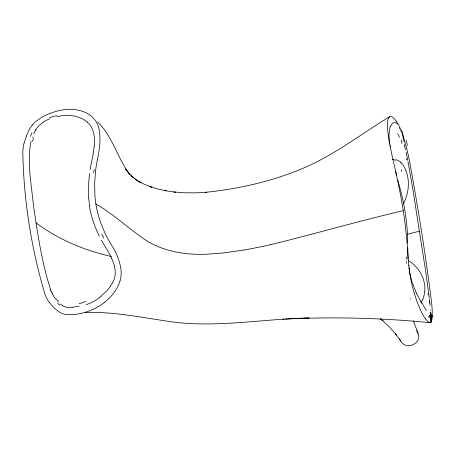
<?xml version="1.0" encoding="UTF-8"?>
<svg xmlns="http://www.w3.org/2000/svg" width="455" height="455" viewBox="0 0 455 455"><rect width="100%" height="100%" fill="white"/><g stroke="black" fill="none" stroke-linecap="round" stroke-linejoin="round"><path stroke-width="0.68" d="M430.925 314.263L430.959 322.35L430.862 313.904L431.522 321.338L430.618 312.124L430.828 313.711M424.782 291.632C425.982 279.177 418.947 266.869 408.34 260.556M89.521 173.497L88.316 187.471L88.549 198.551M93.218 153.801L90.545 166.945A113.665 75.729 -67.6 0 0 90.067 169.761M389.884 128.714L388.962 134.629L389.207 141.317M24.069 143.137L26.356 136.108M31.088 141.141C26.76 162.003 31.401 183.644 33.34 204.557C37.526 233.131 41.655 261.909 50.545 289.477M32.339 137.433L32.515 136.978M390.549 126.649C391.22 124.386 393.547 121.269 396.168 122.947A48.543 11.341 85.7 0 1 397.602 124.084M33.806 133.804L35.262 130.716M403.34 203.897C408.726 193.671 410.183 181.101 405.814 170.244M112.368 283.135C115.547 277.937 115.951 271.55 114.273 265.788M422.74 299.623L422.183 300.607A12.45 11.381 -14.7 0 1 420.898 302.262M35.962 129.453L38.806 125.665L43.231 122.264M110.326 286.445L106.641 291.007L100.902 296.279M104.104 302.683C109.649 298.383 114.484 293.037 117.663 286.752A31.998 27.607 -60.6 0 0 118.772 284.341A31.566 27.232 -60.6 0 0 120.023 280.854M396.254 121.246A78.698 14.583 77.2 0 0 394.132 118.545A58.974 10.931 77.2 0 0 392.648 117.151C389.224 114.393 387.438 119.688 387.563 122.412A31.662 5.869 77.2 0 0 387.461 126.28A25.361 4.698 77.2 0 0 387.586 128.987A22.42 4.158 77.2 0 0 387.688 130.261L387.927 132.496A30.98 5.744 77.2 0 0 388.439 136.301A29.501 5.466 77.2 0 0 388.667 137.78L389.173 140.794A62.216 11.529 77.2 0 0 389.907 144.861A68.876 12.763 77.2 0 0 391.556 153.119A82.088 15.214 77.2 0 0 393.393 161.423L395.304 169.709A120.933 22.414 77.2 0 1 397.135 178.013L400.468 194.541A109.462 20.287 77.2 0 1 403.261 210.688A109.462 20.287 77.2 0 1 405.388 226.016L406.867 240.291A120.916 22.409 77.2 0 1 407.379 246.985L408.232 259.657A70.275 13.024 77.2 0 0 409.034 267.267A62.301 11.546 77.2 0 0 409.534 271.055L409.949 273.955A29.501 5.466 77.2 0 0 410.183 275.44A30.98 5.739 77.2 0 0 410.899 279.489L411.417 282.072A22.449 4.158 77.2 0 0 411.752 283.63A25.361 4.698 77.2 0 0 412.617 287.241A31.662 5.869 77.2 0 0 414.26 293.225M389.708 116.599C359.757 134.953 331.752 156.947 298.838 170.022C269.15 182 237.573 189.024 205.768 192.289L206.809 192.22L195.724 192.857L183.854 192.778L174.077 192.016L175.408 192.209L164.642 190.577L166.109 190.827L158.033 189.013L149.712 186.493L151.532 187.159L144.991 184.582L138.843 181.545L141.078 182.751L135.749 179.395L130.938 175.636L138.036 181.289M430.794 322.493L429.384 322.493A61.715 11.438 77.2 0 1 427.484 321.082A78.795 14.605 77.2 0 1 425.408 318.688M407.998 161.724L413.117 190.759L419.356 231.197L407.504 234.24M403.261 210.682C358.739 221.028 314.866 233.898 270.463 244.682M244.045 249.994L223.524 252.946L206.433 254.231A68.216 23.29 -8.9 0 1 193.352 254.157C181.92 253.566 170.506 251.461 159.824 247.281A192.846 65.85 -8.9 0 1 148.813 242.094C130.443 230.48 114.814 214.914 95.874 203.971A107.181 92.473 -60.6 0 1 94.941 195.986L94.646 183.774L95.522 171.427A121.161 104.536 -60.6 0 1 96.722 163.191L98.314 154.979A82.088 70.826 -60.6 0 0 99.537 146.749A68.881 59.429 -60.6 0 0 99.935 138.536A62.221 53.684 -60.6 0 0 99.73 134.481L99.435 131.472A30.684 26.475 -60.6 0 0 98.212 126.177L97.33 123.925A22.42 19.343 -60.6 0 0 96.915 123.06A25.361 21.88 -60.6 0 0 94.862 119.898A31.56 27.232 -60.6 0 0 92.695 117.475A32.021 27.624 -60.6 0 0 90.966 115.94C83.06 109.666 72.254 108.421 62.54 109.951A58.968 50.88 -60.6 0 0 56.824 111.179A78.692 67.897 -60.6 0 0 49.316 113.676A61.704 53.235 -60.6 0 0 42.036 117.117L36.104 121.189A24.809 21.402 -60.6 0 0 32.453 124.966M72.191 307.597L67.215 307.466L63.592 306.243A22.995 17.25 -84 0 1 62.585 305.72M430.231 322.692C385.578 318.272 340.585 316.908 295.739 318.614L309.047 317.994C263.348 318.83 217.564 327.941 171.922 321.873C143.234 317.755 114.541 311.578 85.403 312.448M282.652 319.239L284.028 319.177M285.37 319.109L296.256 318.58M111.555 256.552C84.488 250.495 58.308 239.523 36.053 222.831M395.992 159.608L398.825 160.899A12.45 11.949 -17.3 0 1 400.548 162.122M430.402 315.423L430.913 315.554L431.061 315.093M62.602 305.669L60.407 304.037M380.346 318.762L383.076 320.775L380.909 319.16L389.161 326.69L396.481 335.011L395.412 333.725L400.724 341.119C405.519 349.969 420.409 344.537 418.623 335.301M400.542 162.128L401.378 162.918M87.206 122.122C92.109 125.938 94.077 132.172 94.327 138.166A53.349 50.3 -43.5 0 1 94.248 146.226M133.44 177.626L129.391 173.662L125.569 168.998L129.732 174.396C117.327 157.999 112.703 136.648 97.717 121.968M58.03 301.824L58.32 302.114M416.575 330.722L416.865 331.086M55.817 299.367L52.564 294.391M49.402 302.535L53.025 306.784A57.927 49.976 -60.6 0 0 56.073 309.616A33.107 28.568 -60.6 0 0 61.857 313.33A24.809 21.402 -60.6 0 0 66.322 314.536L72.919 314.712A61.721 53.252 -60.6 0 0 80.546 313.512A78.783 67.977 -60.6 0 0 88.105 311.322A56.892 49.083 -60.6 0 0 104.121 302.706M417.002 331.274L418.6 335.159M400.724 341.119L399.763 339.151M101.385 240.217L108.626 252.388A67.391 60.532 -35.7 0 1 111.782 258.69M421.614 303.28L416.564 293.134M399.086 125.984L398.5 124.903A61.704 11.438 77.2 0 0 396.254 121.252M399.382 126.564L400.275 128.458M99.326 236.213C94.589 226.647 91.034 216.438 89.402 205.865M401.429 130.05L402.624 133.582L403.289 137.45M415.426 290.614L411.855 281.622L409.699 273.108M51.819 292.81L50.994 290.745M418.173 333.504L413.282 320.781M399.729 339.038L399.621 338.708M414.255 293.225L417.229 302.188L420.858 310.862A57.159 10.596 77.2 0 0 425.408 318.665M397.824 180.225C403.778 200.609 407.708 221.648 407.623 242.947M395.566 171.717L396.06 173.611A113.557 15.618 75.5 0 0 396.572 175.493M404.654 145.088L404.757 145.549M406.105 152.158L407.72 160.302M409.534 272.238L409.614 272.676M404.012 141.869L403.483 138.741M419.356 231.197L425.618 270.759L429.258 297.758M389.525 144.127L389.258 141.784M429.401 299.015L430.077 305.555M430.447 309.963L430.47 310.247M408.061 258.929L407.76 248.458M401.475 162.839A25.201 24.291 -32.3 0 1 405.672 170.295M392.17 159.364A23.103 20.953 -0.8 0 1 395.702 160.291M424.566 291.638A25.201 22.579 -22.7 0 1 422.672 299.606M32.481 141.499A46.057 37.634 -68.1 0 1 33.698 137.933M30.474 136.261A45.181 27.903 -68.4 0 1 31.878 132.826M35.149 130.636A22.972 15.715 -70.1 0 1 35.86 129.362M43.128 122.048A51.551 46.984 -78.9 0 1 49.783 118.823M49.47 117.743A67.169 61.687 -84.1 0 1 56.574 115.695M56.75 116.747A48.719 43.976 -75.1 0 1 62.045 115.701C69.655 114.694 77.737 115.866 84.311 119.978A27.835 25.298 -74.9 0 1 87.172 122.162M94.094 146.226A67.391 63.393 -44.6 0 1 93.03 153.773M93.65 173.059A134.947 92.24 -66.9 0 1 94.225 169.47M89.555 205.842A106.265 99.554 -19.1 0 1 88.844 198.528M401.754 171.416A134.879 2.918 75.1 0 1 401.344 169.886M390.271 146.607A53.337 20.998 76.3 0 1 390.128 145.674M389.73 128.162A27.891 7.217 84.2 0 1 390.447 126.183M397.767 133.764A66.8 13.866 80.4 0 1 399.393 137.404M399.484 127.866A51.296 12.063 85.8 0 1 401.293 131.569M403.215 138.252A23.086 3.373 77 0 1 403.022 136.915M401.975 143.587A44.891 14.15 72.8 0 1 401.293 139.833M406.241 140.305A46.188 8.395 80.7 0 1 407.401 145.498M405.445 149.9A35.922 0.455 78.5 0 1 404.455 144.952M406.565 158.664A63.654 3.521 78.5 0 1 406.793 159.824M50.698 290.927A63.774 52.484 -69.8 0 1 50.238 289.659M52.729 294.254A30.894 24.468 -74.8 0 1 51.995 292.673M58.365 301.415A46.109 37.628 -67.8 0 1 56.272 298.895M59.912 305.277A45.153 32.965 88.7 0 1 57.694 303.422M79.136 306.073A51.557 40.694 -47.9 0 1 72.248 307.227M85.682 301.523A67.363 51.819 -45.7 0 1 79.079 303.701M101.073 296.552A47.013 37.873 -50.6 0 1 86.12 304.696M112.203 283.067A27.846 22.443 -49 0 1 110.173 286.349M111.828 258.668A53.354 47.968 -34.5 0 1 114.279 265.783M103.78 238.119A134.873 104.087 -86 0 1 101.846 234.16M410.615 299.111A134.276 6.785 86.6 0 1 410.393 298.582M407.731 248.891A115.229 4.829 -89.5 0 1 407.691 247.332M406.605 263.354A68.586 26.242 67.3 0 1 406.48 261.71M406.361 259.316A68.586 26.242 67.3 0 1 406.315 257.001M409.773 272.409A53.434 18.939 69 0 1 409.051 267.802M408.806 265.771A53.434 18.939 69 0 1 408.761 265.373M416.581 293.549A28.051 4.34 68.9 0 1 415.398 290.95M426.494 310.515A46.893 5.682 68.3 0 1 421.165 301.466M429.355 315.673A67.01 11.148 73.8 0 1 428.553 317.089M430.606 315.958A51.296 6.643 68.8 0 1 429.355 315.542M430.913 315.082A23.08 1.547 89.6 0 1 430.817 314.684M429.588 317.51A44.88 6.905 -80.8 0 1 429.162 316.612M432.887 315.645A46.188 6.649 74.7 0 1 432.591 316.919M429.452 301.119A35.911 0.711 83.6 0 1 429.639 303.007M427.945 293.606A63.569 4.584 81.1 0 1 428.081 294.738M24.058 143.132A41.342 35.672 -60.6 0 0 22.801 152.385C23.74 200.257 31.23 248.265 44.954 294.129A41.94 36.184 -60.6 0 0 49.379 302.552M26.356 136.108A58.047 50.084 -60.6 0 1 28.273 131.734A33.107 28.563 -60.6 0 1 32.413 124.932M95.851 203.982A110.713 95.522 -60.6 0 0 100.8 223.018L105.253 233.711A120.842 104.258 -60.6 0 0 108.802 240.468L112.692 246.98A82.105 70.838 -60.6 0 1 116.252 253.719A68.876 59.423 -60.6 0 1 119.062 260.937A62.233 53.696 -60.6 0 1 120.086 264.736L120.717 267.642A30.684 26.475 -60.6 0 1 121.184 273.171L121.058 275.736A22.449 19.366 -60.6 0 1 120.933 276.765A25.361 21.88 -60.6 0 1 120.018 280.854M401.486 131.393A24.854 4.607 77.2 0 1 402.095 133.036M402.396 133.878A33.107 6.137 77.2 0 1 404.438 140.447A57.933 10.738 77.2 0 1 405.553 144.389L407.14 150.474A41.166 7.627 77.2 0 1 407.76 153.051A42.042 7.792 77.2 0 1 409.432 160.825C418.111 207.85 425.687 255.107 431.585 302.569A42.042 7.792 77.2 0 1 432.131 308.973A41.183 7.633 77.2 0 1 432.21 310.89L432.227 315.065A57.922 10.732 77.2 0 1 432.119 317.527A33.107 6.137 77.2 0 1 431.596 321.213A24.809 4.595 77.2 0 1 430.794 322.487M270.446 244.665A186.408 63.649 -8.9 0 1 244.051 250.017"/></g></svg>
